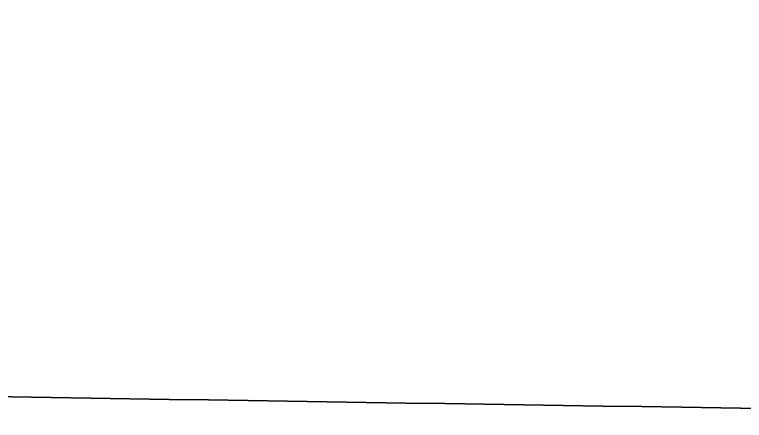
# Model space of a CAD drawing. Header units: millimetres. Extents: x 0 to 1840, y -1118 to 817.
# Drawn here: x 141.06164 to 141.08836, y -444.95102 to -444.93616 of the extents above; entities that cross this region are included whole.
import ezdxf

# ---------------------------------------------------------------- set-up
doc = ezdxf.new("R2010")
doc.units = ezdxf.units.MM
doc.layers.add('Blocks', color=7, linetype='Continuous')
doc.layers.add('Blocks$Outline', color=7, linetype='Continuous', lineweight=35, true_color=0xff3f3f)

# ---------------------------------------------------------------- blocks, each defined once
blk = doc.blocks.new('N02 Office Chair Back')
at = {"layer": 'Blocks$Outline'}
for points, knots in [([(120.908554, 675.549199), (120.909244, 675.550427), (120.941259, 675.60661), (121.051778, 675.723198), (121.354597, 675.904608), (121.775691, 676.090141), (122.239413, 676.258726), (122.864696, 676.458934), (123.384365, 676.606837), (123.86133, 676.727937), (124.963904, 676.984286), (127.862281, 677.658159), (133.469934, 678.27187), (140.106879, 678.360264), (146.463311, 677.951692), (150.140038, 677.446561), (151.700913, 677.232118), (152.773163, 676.979592), (154.357755, 676.329831), (156.150494, 675.0437), (157.540832, 673.703099), (158.004623, 673.02046), (158.004623, 673.02046), (158.004623, 673.02046), (159.143174, 671.47979), (160.281725, 669.939121), (161.420276, 668.398451)], [-28.714238, -28.714238, -28.714238, -28.714238, -28.713865, -28.697198, -28.680532, -28.663865, -28.647198, -28.630532, -28.597198, -28.597198, -28.597198, -25.202998, -19.674741, -11.719223, -5.313234, -0.5875, -0.5875, -0.5875, -0.3875, -0.2875, -0.1875, -0.0375, 0, 0, 0, 5.748249, 5.748249, 5.748249, 5.748249]), ([(141.08894, 670.078891), (141.027386, 670.079814), (140.194466, 670.094512), (135.075969, 670.382049), (128.962831, 670.360159), (122.685791, 671.231409), (120.61066, 672.529501), (119.856895, 674.375314), (120.485032, 675.076454), (120.908554, 675.549199)], [19.791724, 19.791724, 19.791724, 19.791724, 19.974423, 22.266674, 35.246382, 38.204815, 41.249973, 42.06938, 43.765427, 43.765427, 43.765427, 43.765427])]:
    blk.add_open_spline(points, degree=3, knots=knots, dxfattribs=at)

msp = doc.modelspace()

# ---------------------------------------------------------------- block references
at = {"layer": 'Blocks'}
msp.add_blockref('N02 Office Chair Back', (0, -1115.029471), dxfattribs=at)

doc.saveas('drawing.dxf')
